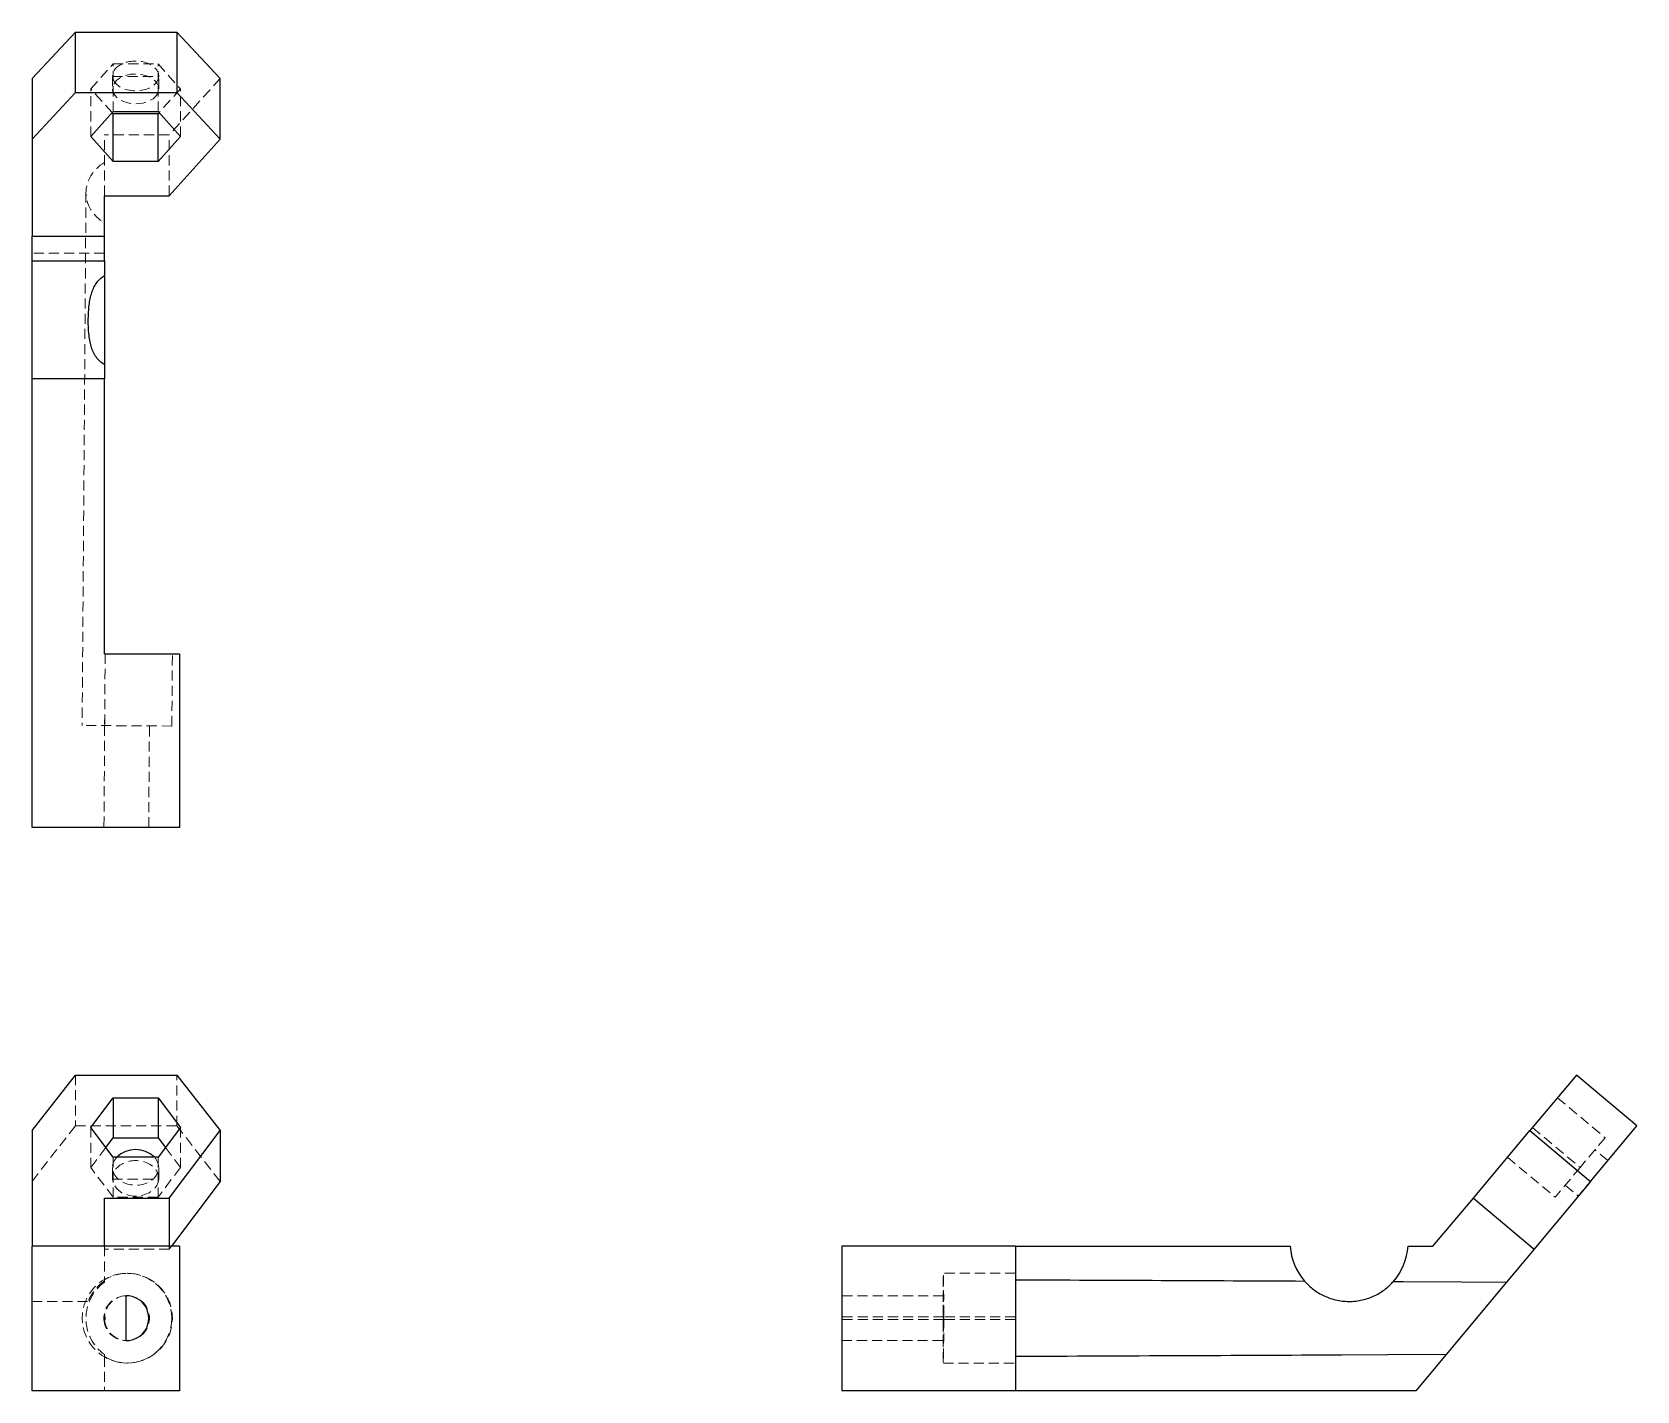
# Model space of a CAD drawing. Header units: millimetres. Extents: x 71 to 273, y 37 to 208.
import ezdxf

# ---------------------------------------------------------------- set-up
doc = ezdxf.new("R2010")
doc.units = ezdxf.units.MM
doc.linetypes.add('HIDDEN', pattern=[1.905, 1.27, -0.635])

msp = doc.modelspace()

# ---------------------------------------------------------------- linework, layer by layer
at = {"color": 7, "linetype": 'Continuous', "lineweight": 25}
for p, q in [((76.63, 208), (71.17, 202.17)), ((76.63, 200.4), (76.63, 208)), ((76.63, 208), (89.37, 208)), ((89.37, 208), (89.37, 200.4)), ((94.83, 202.17), (89.37, 208)), ((71.17, 202.17), (71.17, 194.55)), ((94.83, 194.55), (94.83, 202.17)), ((71.17, 194.55), (76.63, 200.4)), ((76.63, 200.4), (89.37, 200.4)), ((89.37, 200.4), (94.83, 194.55)), ((78.55, 194.87), (81.37, 198.01)), ((81.37, 197.72), (81.24, 197.87)), ((81.37, 198.01), (87.01, 198.01)), ((87.01, 198.01), (89.83, 194.87)), ((87.14, 197.87), (87.01, 197.72)), ((81.37, 191.73), (81.37, 197.72)), ((87.01, 197.72), (81.37, 197.72)), ((87.01, 191.73), (87.01, 197.72)), ((71.17, 194.55), (71.17, 182.35)), ((81.37, 191.73), (78.55, 194.87)), ((89.83, 194.87), (87.01, 191.73)), ((88.42, 187.43), (94.83, 194.55)), ((87.01, 191.73), (81.37, 191.73)), ((80.27, 187.43), (88.42, 187.43)), ((80.27, 182.35), (80.27, 187.43)), ((71.17, 182.35), (80.27, 182.35)), ((71.17, 179.22), (71.17, 182.35)), ((80.27, 179.22), (80.27, 182.35)), ((71.17, 179.22), (80.27, 179.22)), ((71.17, 164.41), (71.17, 179.22)), ((80.27, 179.22), (80.27, 177.38)), ((80.27, 177.33), (80.27, 170.85)), ((80.27, 170.85), (80.27, 166.25)), ((80.27, 166.2), (80.27, 164.41)), ((80.27, 164.41), (71.17, 164.41)), ((71.17, 108), (71.17, 164.41)), ((80.27, 129.83), (80.27, 164.41)), ((80.27, 129.83), (89.73, 129.83)), ((89.73, 129.83), (89.73, 108)), ((89.73, 108), (71.17, 108)), ((71.17, 69.89), (76.63, 76.86)), ((76.63, 76.86), (89.37, 76.86)), ((89.37, 76.86), (94.83, 69.89)), ((265.4, 76.86), (259.55, 69.89)), ((273, 70.48), (265.4, 76.86)), ((78.55, 70.26), (81.37, 74)), ((81.37, 74), (87.01, 74)), ((81.37, 74), (81.37, 68.98)), ((87.01, 74), (89.83, 70.26)), ((87.01, 74), (87.01, 68.98)), ((71.17, 69.89), (71.17, 55.34)), ((81.37, 66.52), (78.55, 70.26)), ((80.45, 67.75), (81.37, 68.98)), ((81.37, 68.98), (87.01, 68.98)), ((89.83, 70.26), (87.01, 66.52)), ((87.01, 68.98), (87.94, 67.75)), ((88.42, 61.39), (94.83, 69.89)), ((94.83, 69.89), (94.83, 63.49)), ((252.43, 61.39), (259.55, 69.89)), ((259.55, 69.89), (267.17, 63.49)), ((267.17, 63.49), (273, 70.48)), ((87.01, 66.52), (81.37, 66.52)), ((94.83, 63.49), (88.69, 55.34)), ((267.17, 63.49), (260.07, 54.97)), ((80.27, 61.39), (88.42, 61.39)), ((80.27, 55.34), (80.27, 61.39)), ((88.42, 61.39), (88.42, 55.34)), ((247.35, 55.34), (252.43, 61.39)), ((252.43, 61.39), (260.07, 54.97)), ((89.73, 55.34), (71.17, 55.34)), ((71.17, 37.14), (71.17, 55.34)), ((89.73, 55.34), (89.73, 37.14)), ((173, 55.34), (173, 37.14)), ((194.83, 55.34), (173, 55.34)), ((194.83, 55.34), (194.83, 37.14)), ((194.83, 55.34), (229.41, 55.34)), ((244.22, 55.34), (247.35, 55.34)), ((260.07, 54.97), (256.62, 50.83)), ((256.62, 50.83), (249.01, 41.71)), ((83.01, 43.47), (83.01, 49.11)), ((83.01, 49.11), (83.07, 49.11)), ((83.07, 43.47), (83.01, 43.47)), ((249.01, 41.71), (245.21, 37.14)), ((89.73, 37.14), (71.17, 37.14)), ((194.83, 37.14), (173, 37.14)), ((245.21, 37.14), (194.83, 37.14))]:
    msp.add_line(p, q, dxfattribs=at)
at = {"color": 7, "linetype": 'HIDDEN', "lineweight": 18}
for p, q in [((78.55, 200.86), (81.37, 204)), ((81.37, 198.01), (81.37, 204)), ((81.37, 204), (87.01, 204)), ((87.01, 198.01), (87.01, 204)), ((87.01, 204), (89.83, 200.86)), ((81.28, 202.49), (81.28, 200.86)), ((81.28, 202.4), (87.1, 202.4)), ((87.1, 200.86), (87.1, 202.49)), ((94.83, 202.17), (88.42, 195.07)), ((81.24, 197.87), (78.55, 200.86)), ((78.55, 194.87), (78.55, 200.86)), ((89.83, 200.86), (87.14, 197.87)), ((89.83, 194.87), (89.83, 200.86)), ((88.42, 195.07), (80.27, 195.07)), ((80.27, 187.43), (80.27, 195.07)), ((88.42, 187.43), (88.42, 195.07)), ((77.95, 187.83), (77.47, 120.82)), ((80.27, 180.21), (71.17, 180.21)), ((80.36, 129.83), (80.29, 120.8)), ((80.36, 129.83), (80.3, 120.8)), ((88.75, 120.74), (88.82, 129.83)), ((88.75, 120.74), (77.47, 120.82)), ((80.3, 120.8), (80.21, 108.02)), ((85.84, 108), (85.93, 120.76)), ((83.01, 108), (80.21, 108.02)), ((76.63, 76.86), (76.63, 70.48)), ((89.37, 70.48), (89.37, 76.86)), ((263.01, 74), (269, 68.98)), ((76.63, 70.48), (71.17, 63.49)), ((76.63, 70.48), (89.37, 70.48)), ((78.55, 70.26), (78.55, 65.23)), ((94.83, 63.49), (89.37, 70.48)), ((89.83, 70.26), (89.83, 65.23)), ((259.87, 70.26), (265.86, 65.23)), ((269, 68.98), (265.86, 65.23)), ((78.55, 65.23), (80.45, 67.75)), ((87.94, 67.75), (89.83, 65.23)), ((269.35, 66.1), (267.73, 67.46)), ((81.37, 61.49), (78.55, 65.23)), ((81.28, 65.23), (81.28, 63.87)), ((81.37, 66.52), (81.37, 61.49)), ((87.01, 66.52), (87.01, 61.49)), ((89.83, 65.23), (87.01, 61.49)), ((87.1, 63.87), (87.1, 65.23)), ((256.73, 66.52), (262.72, 61.49)), ((265.86, 65.23), (262.72, 61.49)), ((81.28, 63.76), (87.1, 63.76)), ((263.99, 63), (265.62, 61.64)), ((267.4, 63.76), (265.62, 61.64)), ((87.01, 61.49), (81.37, 61.49)), ((80.27, 55.34), (80.27, 51.12)), ((88.42, 54.97), (80.27, 54.97)), ((88.42, 55.34), (88.42, 54.97)), ((88.69, 55.34), (88.42, 54.97)), ((80.27, 50.9), (80.27, 50.83)), ((83.18, 51.93), (83.11, 51.93)), ((194.83, 51.93), (185.78, 51.93)), ((83.11, 49.11), (83.02, 49.11)), ((185.78, 49.11), (173, 49.11)), ((71.17, 48.39), (78.25, 48.39)), ((80.3, 46.44), (80.21, 46.44)), ((80.21, 46.44), (80.21, 46.14)), ((80.36, 46.44), (80.3, 46.44)), ((80.36, 46.44), (80.36, 46.14)), ((185.8, 46.44), (173.02, 46.44)), ((173.02, 46.44), (173.02, 46.14)), ((194.83, 46.44), (185.8, 46.44)), ((80.3, 46.14), (80.21, 46.14)), ((80.36, 46.14), (80.3, 46.14)), ((185.8, 46.14), (173.02, 46.14)), ((194.83, 46.14), (185.8, 46.14)), ((83.02, 43.47), (83.11, 43.47)), ((173, 43.47), (185.78, 43.47)), ((80.27, 41.71), (80.27, 41.64)), ((80.27, 41.46), (80.27, 37.14)), ((83.11, 40.65), (83.18, 40.65)), ((185.78, 40.65), (194.83, 40.65))]:
    msp.add_line(p, q, dxfattribs=at)
at = {"color": 7, "linetype": 'HIDDEN', "lineweight": 18, "flags": 128}
for points in [[(87.1, 202.4), (87.03, 202.07), (86.87, 201.75), (86.62, 201.45), (86.29, 201.19), (85.9, 200.97), (85.45, 200.8), (84.97, 200.68), (84.45, 200.62), (83.93, 200.62), (83.42, 200.68), (82.93, 200.8), (82.48, 200.97), (82.09, 201.19), (81.77, 201.45), (81.52, 201.75), (81.36, 202.07), (81.28, 202.4)], [(87.1, 200.86), (87.06, 201.2), (86.92, 201.52), (86.69, 201.82), (86.38, 202.09), (86.01, 202.32), (85.57, 202.51), (85.09, 202.64), (84.58, 202.72), (84.06, 202.73), (83.54, 202.69), (83.05, 202.58), (82.59, 202.42), (82.18, 202.21), (81.84, 201.96), (81.57, 201.67), (81.39, 201.36), (81.29, 201.03), (81.29, 200.69), (81.39, 200.36), (81.57, 200.05), (81.84, 199.76), (82.18, 199.51), (82.59, 199.3), (83.05, 199.14), (83.54, 199.04), (84.06, 198.99), (84.58, 199.01), (85.09, 199.08), (85.57, 199.21), (86.01, 199.4), (86.38, 199.63), (86.69, 199.9), (86.92, 200.2), (87.06, 200.53), (87.1, 200.86)], [(81.82, 66.52), (81.57, 66.2), (81.39, 65.83), (81.29, 65.43), (81.29, 65.03), (81.39, 64.64), (81.57, 64.27), (81.84, 63.92), (82.18, 63.62), (82.59, 63.37), (83.05, 63.18), (83.54, 63.06), (84.06, 63.01), (84.58, 63.02), (85.09, 63.11), (85.57, 63.27), (86.01, 63.49), (86.38, 63.77), (86.69, 64.09), (86.92, 64.45), (87.06, 64.84), (87.1, 65.23), (87.1, 65.23)], [(87.1, 63.76), (87.03, 63.37), (86.87, 62.99), (86.62, 62.64), (86.29, 62.33), (85.9, 62.06), (85.45, 61.86), (84.97, 61.72), (84.45, 61.65), (83.93, 61.65), (83.42, 61.72), (82.93, 61.86), (82.48, 62.06), (82.09, 62.33), (81.77, 62.64), (81.52, 62.99), (81.36, 63.37), (81.28, 63.76)], [(185.82, 46.29), (185.82, 45.57), (185.82, 44.86), (185.82, 44.17), (185.82, 43.52), (185.81, 42.92), (185.81, 42.37), (185.81, 41.88), (185.8, 41.47), (185.8, 41.13), (185.79, 40.88), (185.79, 40.72), (185.78, 40.65), (185.78, 40.68), (185.77, 40.79), (185.77, 41), (185.76, 41.29), (185.76, 41.66), (185.76, 42.12), (185.75, 42.63), (185.75, 43.21), (185.75, 43.84), (185.74, 44.51), (185.74, 45.21), (185.74, 45.93), (185.74, 46.65), (185.74, 47.37), (185.74, 48.07), (185.75, 48.74), (185.75, 49.37), (185.75, 49.95), (185.76, 50.47), (185.76, 50.92), (185.76, 51.29), (185.77, 51.58), (185.77, 51.79), (185.78, 51.9), (185.78, 51.93), (185.79, 51.86), (185.79, 51.7), (185.8, 51.45), (185.8, 51.11), (185.81, 50.7), (185.81, 50.21), (185.81, 49.66), (185.82, 49.06), (185.82, 48.41), (185.82, 47.72), (185.82, 47.01), (185.82, 46.29)], [(185.8, 46.44), (185.8, 46.95), (185.8, 47.43), (185.8, 47.88), (185.8, 48.27), (185.79, 48.6), (185.79, 48.86), (185.79, 49.03), (185.78, 49.1), (185.78, 49.09), (185.78, 48.99), (185.77, 48.79), (185.77, 48.51), (185.77, 48.16), (185.77, 47.75), (185.76, 47.29), (185.76, 46.8), (185.76, 46.29), (185.76, 45.78), (185.76, 45.29), (185.77, 44.83), (185.77, 44.42), (185.77, 44.07), (185.77, 43.79), (185.78, 43.6), (185.78, 43.49), (185.78, 43.48), (185.79, 43.56), (185.79, 43.72), (185.79, 43.98), (185.8, 44.31), (185.8, 44.7), (185.8, 45.15), (185.8, 45.63), (185.8, 46.14)]]:
    msp.add_lwpolyline(points, dxfattribs=at)
at = {"color": 7, "linetype": 'Continuous', "lineweight": 25, "flags": 128}
for points in [[(242.38, 50.91), (243.07, 50.9), (243.62, 50.9)], [(243.62, 50.9), (250.92, 50.86), (256.62, 50.83)], [(249.01, 41.71), (241.67, 41.67), (235.85, 41.64)]]:
    msp.add_lwpolyline(points, dxfattribs=at)
at = {"color": 7, "linetype": 'HIDDEN', "lineweight": 18}
msp.add_circle((83.11, 46.29), 5.64, dxfattribs=at)
at = {"color": 7, "linetype": 'Continuous', "lineweight": 25}
for centre, radius, start, end in [((84.19, 64.07), 3.41, 45.8681, 134.1319), ((236.81, 55.81), 7.42, 183.6785, 220.8499), ((236.81, 55.81), 7.42, 318.5915, 356.3215)]:
    msp.add_arc(centre, radius, start, end, dxfattribs=at)
at = {"color": 7, "linetype": 'HIDDEN', "lineweight": 18}
for centre, radius, start, end in [((85.18, 65.19), 1.92, 1.2459, 43.8052), ((83.02, 46.29), 2.82, 90.3271, 176.9535), ((83.11, 46.29), 2.82, 92.1631, 176.9536), ((83.11, 46.29), 2.82, 269.0833, 90.9167), ((79.05, 47.08), 93.97, 359.6106, 1.2386), ((83.11, 46.29), 2.82, 176.9529, 183.0471), ((-212.89, 46.29), 398.69, 359.9785, 0.0215), ((83.02, 46.29), 2.82, 183.0465, 269.6729), ((83.11, 46.29), 2.82, 183.0464, 267.8368), ((79.05, 45.5), 93.97, 358.7614, 0.3894)]:
    msp.add_arc(centre, radius, start, end, dxfattribs=at)
for centre, major_axis, ratio, start_param, end_param in [((84.19, 202.49), (2.91, 0), 0.640381, 6.235653, 9.472311), ((83.59, 187.83), (5.64, 0.09), 0.833645, 2.185748, 4.070583), ((84.19, 63.87), (2.91, 0), 0.768064, 6.235653, 9.472311), ((83.18, 46.29), (-5.64, 0), 0.999975, 1.029593, 5.253592), ((83.59, 46.29), (4.01, 3.99), 0.994125, 1.420316, 3.30515), ((83.18, 46.29), (-2.82, 0), 0.999975, 6.230001, 6.336369)]:
    msp.add_ellipse(centre, major_axis=major_axis, ratio=ratio, start_param=start_param, end_param=end_param, dxfattribs=at)
at = {"color": 7, "linetype": 'Continuous', "lineweight": 25}
msp.add_ellipse((83.02, 46.29), major_axis=(-2.82, 0), ratio=0.999975, start_param=1.565099, end_param=4.718087, dxfattribs=at)
for points in [[(80.27, 166.2), (79.84, 166.45), (79.5, 166.77), (79.08, 167.36), (78.96, 167.57), (78.76, 168.02), (78.67, 168.25), (78.46, 169), (78.37, 169.53), (78.26, 170.64), (78.24, 171.21), (78.24, 172.06), (78.25, 172.35), (78.28, 172.92), (78.3, 173.19), (78.36, 173.74), (78.4, 174.01), (78.5, 174.55), (78.56, 174.81), (78.7, 175.3), (78.78, 175.53), (78.98, 175.98), (79.1, 176.2), (79.51, 176.79), (79.85, 177.12), (80.27, 177.38)], [(231.2, 50.96), (231.45, 50.67), (231.77, 50.35), (232.36, 49.87), (232.57, 49.72), (233.02, 49.43), (233.25, 49.3), (234, 48.92), (234.53, 48.73), (235.64, 48.46), (236.21, 48.4), (237.06, 48.39), (237.35, 48.41), (237.92, 48.47), (238.19, 48.52), (238.74, 48.64), (239.01, 48.72), (239.55, 48.91), (239.81, 49.02), (240.3, 49.26), (240.53, 49.39), (240.98, 49.67), (241.2, 49.82), (241.79, 50.29), (242.12, 50.61), (242.38, 50.91)]]:
    msp.add_open_spline(points, degree=3, knots=[0, 0, 0, 0, 0.125, 0.125, 0.1875, 0.1875, 0.25, 0.25, 0.375, 0.375, 0.5, 0.5, 0.5625, 0.5625, 0.625, 0.625, 0.6875, 0.6875, 0.75, 0.75, 0.8125, 0.8125, 0.875, 0.875, 1, 1, 1, 1], dxfattribs=at)
at = {"color": 7, "linetype": 'HIDDEN', "lineweight": 18}
msp.add_open_spline([(80.27, 50.96), (80.08, 50.82), (79.68, 50.52), (79.23, 50.05), (78.87, 49.6), (78.61, 49.19), (78.42, 48.84), (78.3, 48.57), (78.24, 48.41), (78.25, 48.41), (78.25, 48.41)], degree=3, knots=[0, 0, 0, 0, 0.119484, 0.242904, 0.362304, 0.484749, 0.613245, 0.744458, 0.895214, 1, 1, 1, 1], dxfattribs=at)
for points in [[(80.27, 51.12), (80.27, 51.07), (80.27, 51.02), (80.27, 50.96)], [(80.27, 41.64), (80.27, 41.58), (80.27, 41.52), (80.27, 41.46)]]:
    msp.add_open_spline(points, degree=3, dxfattribs=at)
at = {"color": 7, "linetype": 'Continuous', "lineweight": 25}
for points in [[(194.83, 51.12), (207.16, 51.07), (219.29, 51.02), (231.2, 50.96)], [(235.85, 41.64), (222.45, 41.58), (208.77, 41.52), (194.83, 41.46)]]:
    msp.add_open_spline(points, degree=3, dxfattribs=at)

doc.saveas('drawing.dxf')
